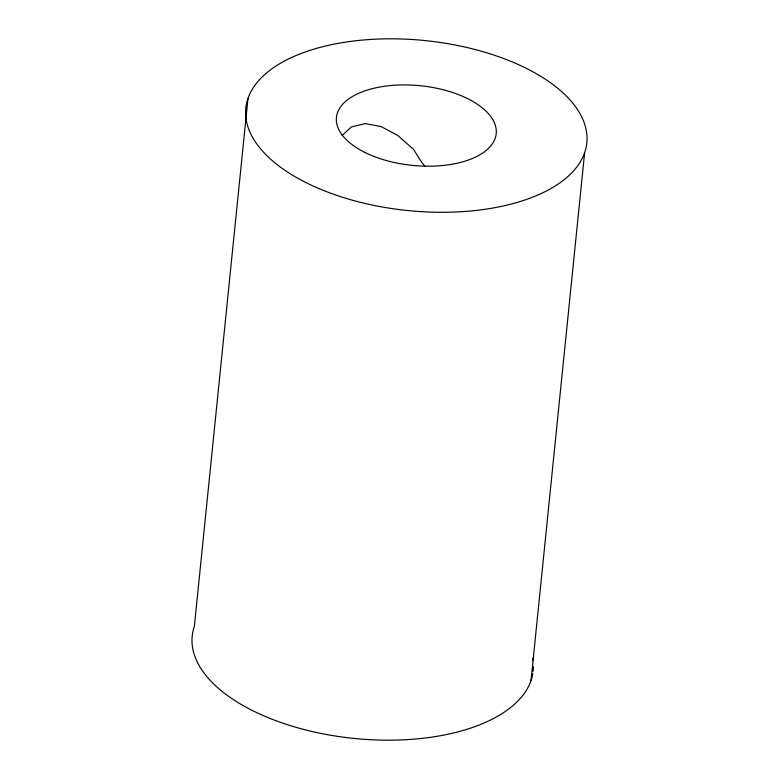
<?xml version="1.0" encoding="UTF-8"?>
<svg xmlns="http://www.w3.org/2000/svg" width="779" height="779" viewBox="0 0 779 779"><rect width="100%" height="100%" fill="white"/><g stroke="black" fill="none" stroke-linecap="round" stroke-linejoin="round"><path stroke-width="1.17" d="M247.975 98.436L194.361 626.326A171.38 85.427 5.8 0 0 341.183 736.885A171.38 85.427 5.8 0 0 532.797 673.689M531.025 680.564L584.639 152.674A171.38 85.427 5.8 0 0 356.801 40.644A171.38 85.427 5.8 0 0 307.491 183.347A171.38 85.427 5.8 0 0 584.639 152.674M341.952 135.643L351.456 126.919L365.224 123.608L381.077 126.549L397.748 135.429L413.503 149.373L421.955 162.655L425.149 166.375M532.651 658.313A171.38 85.427 5.8 0 1 533.031 660.68M533.411 666.62A171.38 85.427 5.8 0 1 533.128 671.342M365.322 152.635A80.305 40.031 5.8 0 0 495.191 138.263A80.305 40.031 5.8 0 0 388.429 85.768A80.305 40.031 5.8 0 0 365.322 152.635"/></g></svg>
